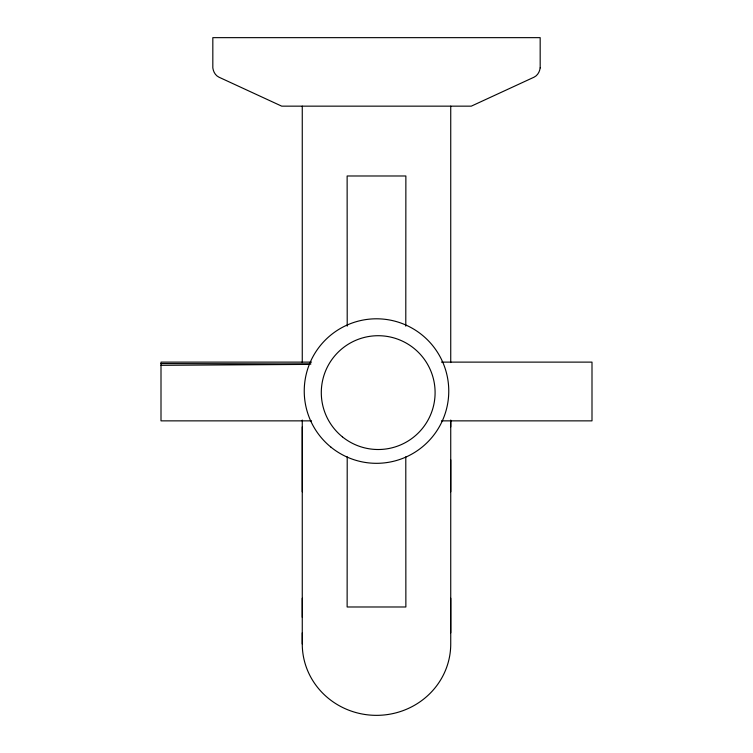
<?xml version="1.0" encoding="UTF-8"?>
<svg xmlns="http://www.w3.org/2000/svg" width="753" height="753" viewBox="0 0 753 753"><rect width="100%" height="100%" fill="white"/><g stroke="black" fill="none" stroke-linecap="round" stroke-linejoin="round"><path stroke-width="1.13" d="M450.736 459.81L450.736 643.984A74.236 71.366 0 0 1 376.5 715.35A74.236 71.366 0 0 1 302.264 643.984L302.264 632.878M302.264 617.291L302.264 420.052M302.264 491.794L302.264 426.942M347.208 456.836L347.133 606.984L405.867 606.984L405.792 456.836M405.792 326.134L405.867 175.986L347.133 175.986L347.208 326.134M450.736 632.878L450.736 598.268M450.736 426.942L450.736 421.115M161.001 365.318L309.747 364.386M311.535 362.118L161.001 362.118L161.001 420.861L311.535 420.861M441.465 362.118L591.999 362.118L591.999 420.861L441.465 420.861M161.001 363.558L310.914 363.991M450.736 106.154L450.736 362.57M450.736 420.052L450.736 491.794M302.264 106.154L302.264 362.57M302.264 598.268L302.264 643.984M540.174 67.892C539.685 71.704 537.614 75.498 534.037 77.192L471.284 106.154L281.716 106.154L218.963 77.192C215.386 75.498 213.315 71.704 212.826 67.892L212.826 37.65L540.174 37.65L540.174 67.892M331.019 447.216A72.269 72.269 0 0 0 447.875 402.366A72.269 72.269 0 0 0 350.606 323.592A72.269 72.269 0 0 0 331.019 447.216M342.389 436.834A56.899 56.899 0 0 0 434.396 401.518A56.899 56.899 0 0 0 357.807 339.49A56.899 56.899 0 0 0 342.389 436.834"/></g></svg>
